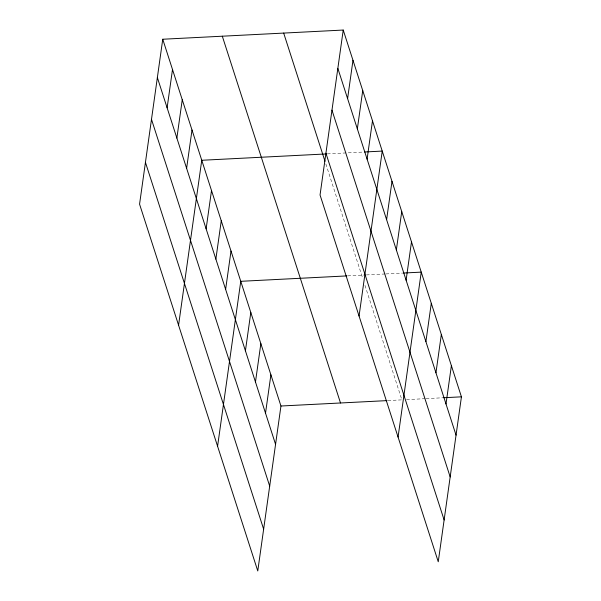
<?xml version="1.0" encoding="UTF-8"?>
<svg xmlns="http://www.w3.org/2000/svg" width="601" height="601" viewBox="0 0 601 601"><rect width="100%" height="100%" fill="white"/><g stroke="black" fill="none" stroke-linecap="round" stroke-linejoin="round"><path stroke-width="0.45" stroke-dasharray="3 2.25" d="M327.327 153.879L363.628 152.038M347.739 275.867L365.408 274.965M366.34 274.92L384.948 273.973M385.88 273.928L402.632 273.072M387.923 400.574L401.874 399.86L364.552 284.063M406.524 399.627L425.14 398.681M426.071 398.628L442.817 397.779M325.832 163.908L362.831 278.721"/><path stroke-width="0.9" d="M162.751 39.238L139.567 204.167L257.769 570.95L280.952 406.013L162.751 39.238L343.231 30.05L461.433 396.833L438.249 561.762L320.048 194.987L343.231 30.05M167.116 107.819L172.502 69.498M176.867 138.08L182.253 99.751M186.618 168.34L192.004 130.011M178.572 325.209L201.756 160.272L326.403 153.931M206.12 228.861L211.507 190.532M215.872 259.121L221.258 220.792M225.623 289.374L231.009 251.053M217.585 446.243L240.761 281.313L346.807 275.912M245.418 350.811L250.805 312.49M255.47 381.988L260.857 343.667M265.514 413.165L270.901 374.836M347.596 98.632L352.982 60.31M357.347 128.892L362.734 90.571M367.098 159.152L372.485 120.831M359.06 316.021L382.236 151.084L364.552 151.985M386.601 219.673L391.987 181.344M396.352 249.933L401.738 211.605M406.103 280.194L411.49 241.865M398.065 437.062L421.241 272.125L403.564 273.027M425.906 341.631L431.293 303.302M435.95 372.8L441.337 334.479M446.002 403.977L451.389 365.656M280.952 406.013L386.999 400.619M443.748 397.727L461.433 396.833M337.845 68.379L456.046 435.154M331.97 110.156L450.172 476.939M325.922 153.202L444.124 519.985M283.672 33.085L324.976 161.241M222.31 36.203L340.512 402.986M157.364 77.559L275.566 444.342M151.49 119.344L269.691 486.126M145.442 162.39L263.644 529.173"/></g></svg>
